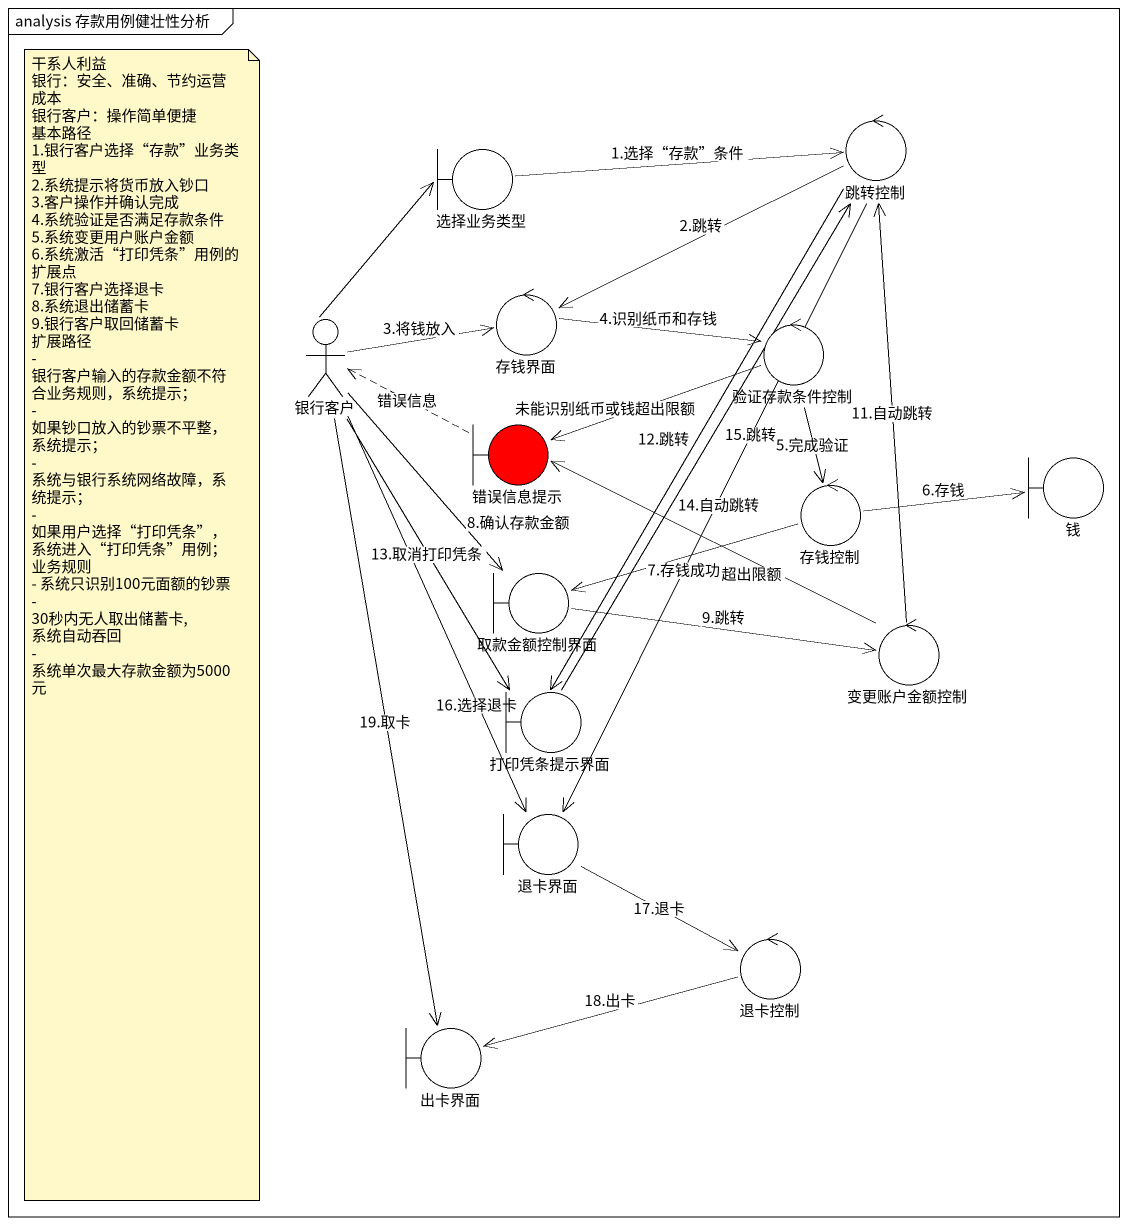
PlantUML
@startuml
mainframe analysis 存款用例健壮性分析
control 跳转控制
boundary 选择业务类型
actor 银行客户
control 存钱界面
control 验证存款条件控制
boundary 错误信息提示 #FF0000
control 存钱控制
boundary 钱
boundary 取款金额控制界面
control 变更账户金额控制
boundary 打印凭条提示界面
boundary 退卡界面
control 退卡控制
boundary 出卡界面
跳转控制 -left-> 存钱界面 : 2.跳转
跳转控制 --> 打印凭条提示界面 : 12.跳转
跳转控制 --> 退卡界面 : 15.跳转
选择业务类型 -right-> 跳转控制 : 1.选择“存款”条件
银行客户 -up-> 选择业务类型
银行客户 -right-> 存钱界面 : 3.将钱放入
银行客户 --> 取款金额控制界面 : 8.确认存款金额
银行客户 --> 打印凭条提示界面 : 13.取消打印凭条
银行客户 --> 退卡界面 : 16.选择退卡
银行客户 --> 出卡界面 : 19.取卡
存钱界面 -right-> 验证存款条件控制 : 4.识别纸币和存钱
验证存款条件控制 -left-> 错误信息提示 : 未能识别纸币或钱超出限额
验证存款条件控制 --> 存钱控制 : 5.完成验证
错误信息提示 .left.> 银行客户 : 错误信息
存钱控制 -right-> 钱 : 6.存钱
存钱控制 -left-> 取款金额控制界面 : 7.存钱成功
取款金额控制界面 -right-> 变更账户金额控制 : 9.跳转
变更账户金额控制 -up-> 跳转控制 : 11.自动跳转
变更账户金额控制 -left-> 错误信息提示 : 超出限额
打印凭条提示界面 -up-> 跳转控制 : 14.自动跳转
退卡界面 -right-> 退卡控制 : 17.退卡
退卡控制 -left-> 出卡界面 : 18.出卡
note as N1
  干系人利益
  银行：安全、准确、节约运营成本
  银行客户：操作简单便捷
  基本路径
  1.银行客户选择“存款”业务类型
  2.系统提示将货币放入钞口
  3.客户操作并确认完成
  4.系统验证是否满足存款条件
  5.系统变更用户账户金额
  6.系统激活“打印凭条”用例的扩展点
  7.银行客户选择退卡
  8.系统退出储蓄卡
  9.银行客户取回储蓄卡
  扩展路径
  - 银行客户输入的存款金额不符合业务规则，系统提示；
  - 如果钞口放入的钞票不平整，系统提示；
  - 系统与银行系统网络故障，系统提示；
  - 如果用户选择“打印凭条”，系统进入“打印凭条”用例；
  业务规则
  - 系统只识别100元面额的钞票
  - 30秒内无人取出储蓄卡,系统自动吞回
  - 系统单次最大存款金额为5000元
end note
@enduml
